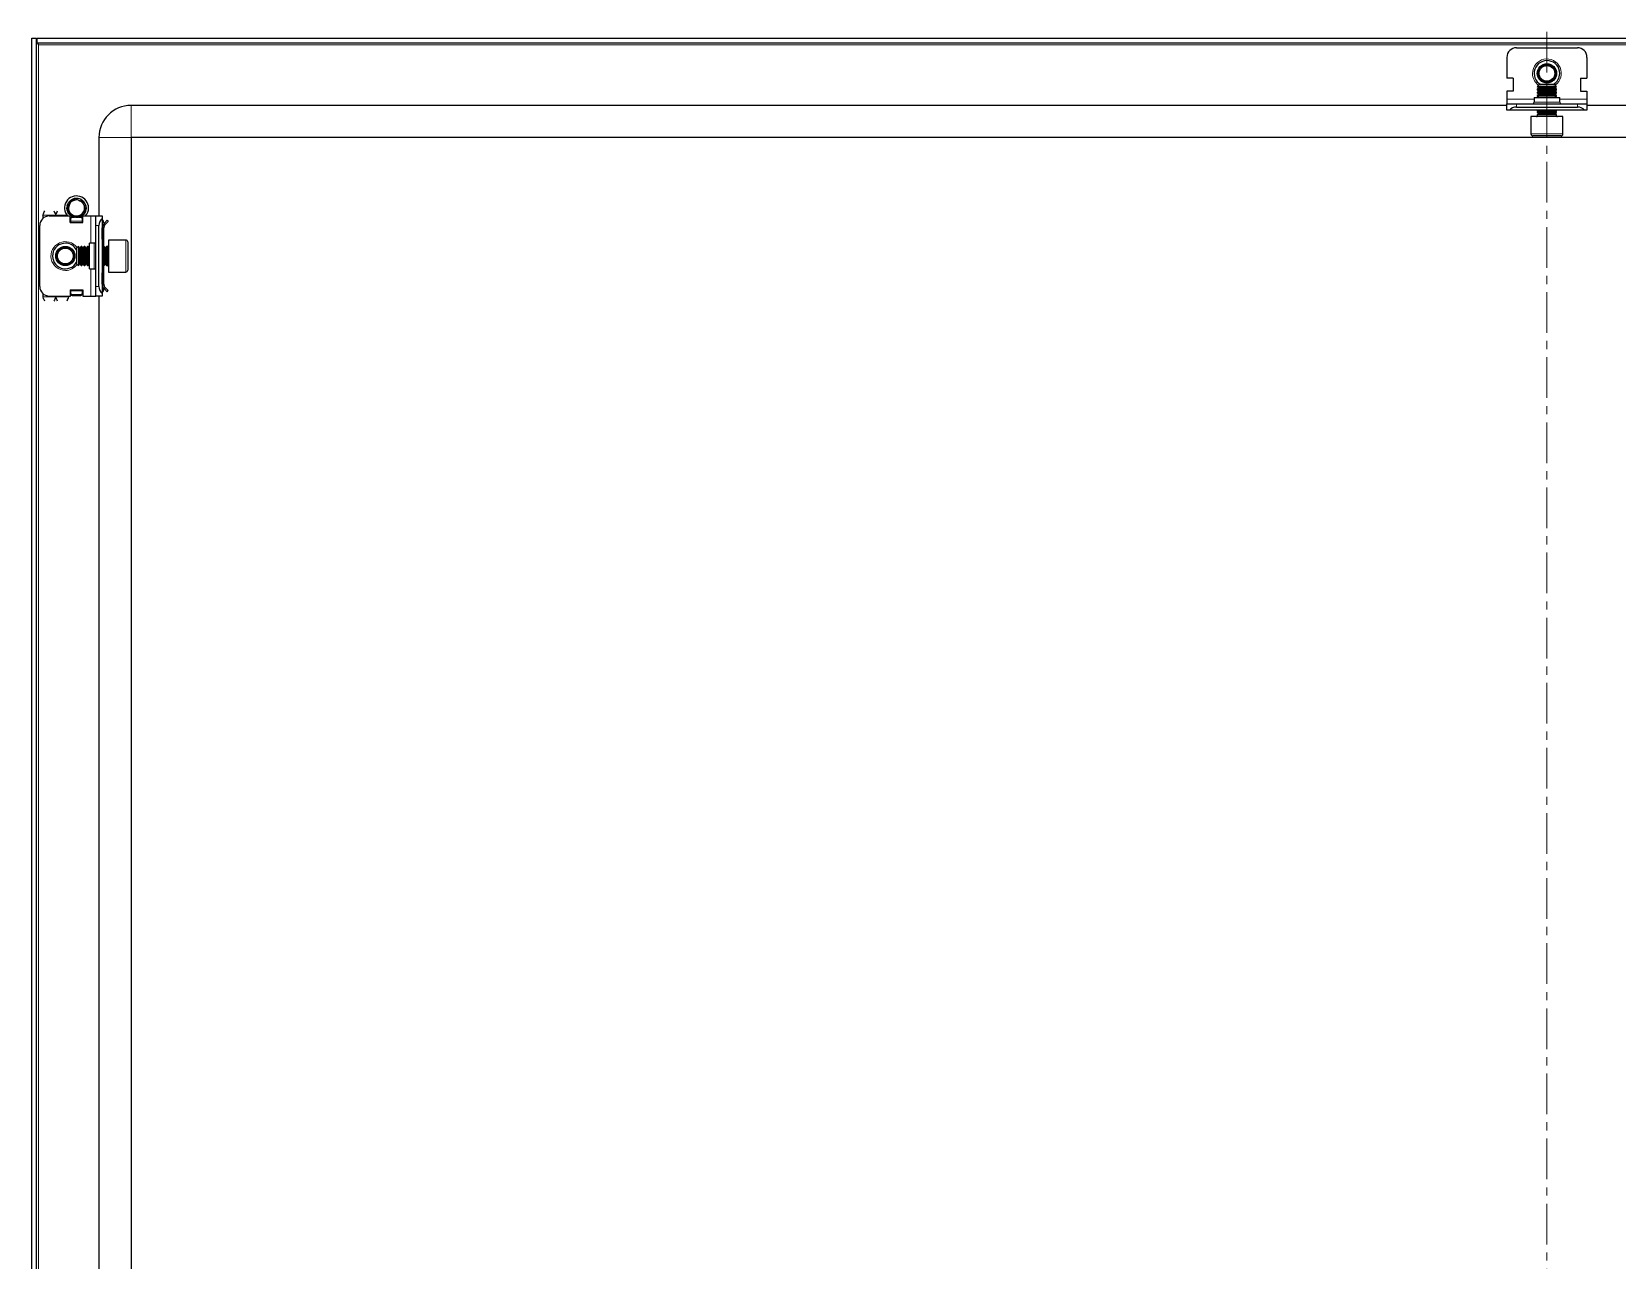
# Model space of a CAD drawing. Header units: millimetres. Extents: x -389 to 1844, y -624 to 1170.
# Drawn here: x 897.8 to 1392.8, y 656.4 to 1039.9 of the extents above; entities that cross this region are included whole.
import ezdxf

# ---------------------------------------------------------------- set-up
doc = ezdxf.new("R2010")
doc.units = ezdxf.units.MM
doc.linetypes.add('CENTERX2', pattern=[20.32, 12.7, -2.54, 2.54, -2.54])
doc.layers.add('FORMAT', color=7, linetype='Continuous')

msp = doc.modelspace()

# ---------------------------------------------------------------- linework, layer by layer
at = {"color": 7, "linetype": 'Continuous', "lineweight": 25}
for p, q in [((897.84, -523.15), (897.84, 1037.85)), ((897.84, 1037.85), (899.34, 1037.85)), ((899.34, -523.15), (899.34, 1037.85)), ((899.54, 1036.35), (899.54, 1037.85)), ((899.54, 1037.85), (1842.14, 1037.85)), ((899.54, 1036.35), (1842.14, 1036.35)), ((1361.34, 1034.85), (1380.34, 1034.85)), ((1358.34, 1031.85), (1358.34, 1025.35)), ((1383.34, 1031.85), (1383.34, 1025.35)), ((1360.34, 1025.35), (1358.34, 1025.35)), ((1360.34, 1025.35), (1360.34, 1021.35)), ((1381.34, 1025.35), (1383.34, 1025.35)), ((1381.34, 1025.35), (1381.34, 1021.35)), ((1358.34, 1021.35), (1358.34, 1018.85)), ((1360.34, 1021.35), (1358.34, 1021.35)), ((1368.4, 1023.35), (1367.84, 1022.8)), ((1367.84, 1022.8), (1367.84, 1022.74)), ((1373.84, 1022.8), (1367.84, 1022.8)), ((1367.84, 1022.74), (1368.4, 1022.35)), ((1368.31, 1022.74), (1367.84, 1022.74)), ((1368.4, 1022.35), (1367.84, 1021.97)), ((1367.84, 1021.97), (1367.84, 1021.74)), ((1368.31, 1021.97), (1367.84, 1021.97)), ((1367.84, 1021.74), (1368.4, 1021.35)), ((1368.31, 1021.74), (1367.84, 1021.74)), ((1368.4, 1021.35), (1367.84, 1020.97)), ((1367.84, 1020.97), (1367.84, 1020.74)), ((1368.31, 1020.97), (1367.84, 1020.97)), ((1367.84, 1020.74), (1368.4, 1020.35)), ((1368.31, 1020.74), (1367.84, 1020.74)), ((1368.4, 1020.35), (1367.84, 1019.97)), ((1367.84, 1019.97), (1367.84, 1019.74)), ((1368.31, 1019.97), (1367.84, 1019.97)), ((1367.84, 1019.74), (1368.4, 1019.35)), ((1368.31, 1019.74), (1367.84, 1019.74)), ((1373.84, 1022.74), (1368.31, 1022.74)), ((1373.84, 1021.97), (1368.31, 1021.97)), ((1373.84, 1021.74), (1368.31, 1021.74)), ((1373.84, 1020.97), (1368.31, 1020.97)), ((1373.84, 1020.74), (1368.31, 1020.74)), ((1373.84, 1019.97), (1368.31, 1019.97)), ((1373.84, 1019.74), (1368.31, 1019.74)), ((1373.29, 1023.35), (1368.4, 1023.35)), ((1368.78, 1022.35), (1368.4, 1022.35)), ((1368.78, 1021.35), (1368.4, 1021.35)), ((1368.78, 1020.35), (1368.4, 1020.35)), ((1373.29, 1022.35), (1368.78, 1022.35)), ((1373.29, 1021.35), (1368.78, 1021.35)), ((1373.29, 1020.35), (1368.78, 1020.35)), ((1373.84, 1022.8), (1373.29, 1023.35)), ((1373.29, 1022.35), (1373.84, 1022.74)), ((1373.84, 1021.97), (1373.29, 1022.35)), ((1373.29, 1021.35), (1373.84, 1021.74)), ((1373.84, 1020.97), (1373.29, 1021.35)), ((1373.29, 1020.35), (1373.84, 1020.74)), ((1373.84, 1019.97), (1373.29, 1020.35)), ((1373.29, 1019.35), (1373.84, 1019.74)), ((1373.84, 1022.74), (1373.84, 1022.8)), ((1373.84, 1021.74), (1373.84, 1021.97)), ((1373.84, 1020.74), (1373.84, 1020.97)), ((1373.84, 1019.74), (1373.84, 1019.97)), ((1381.34, 1021.35), (1383.34, 1021.35)), ((1383.34, 1021.35), (1383.34, 1018.85)), ((1358.34, 1016.85), (928.84, 1016.85)), ((1358.34, 1018.85), (1358.34, 1017.35)), ((1358.34, 1015.35), (1358.34, 1017.35)), ((1358.34, 1017.35), (1361.34, 1017.35)), ((1359.1, 1015.35), (1358.34, 1015.35)), ((1382.58, 1015.35), (1359.1, 1015.35)), ((1361.34, 1017.35), (1380.34, 1017.35)), ((1361.34, 1016.35), (1380.34, 1016.35)), ((1366.84, 1019.35), (1366.84, 1017.85)), ((1366.84, 1019.35), (1374.84, 1019.35)), ((1368.4, 1015.35), (1367.84, 1014.97)), ((1367.84, 1014.97), (1367.84, 1014.74)), ((1368.31, 1014.97), (1367.84, 1014.97)), ((1367.84, 1014.74), (1368.4, 1014.35)), ((1368.31, 1014.74), (1367.84, 1014.74)), ((1373.84, 1014.97), (1368.31, 1014.97)), ((1373.84, 1014.74), (1368.31, 1014.74)), ((1373.84, 1014.97), (1373.29, 1015.35)), ((1373.29, 1014.35), (1373.84, 1014.74)), ((1373.84, 1014.74), (1373.84, 1014.97)), ((1374.84, 1017.85), (1374.84, 1019.35)), ((1380.34, 1017.35), (1383.34, 1017.35)), ((1383.34, 1015.35), (1382.58, 1015.35)), ((1383.34, 1018.85), (1383.34, 1017.35)), ((1383.34, 1017.35), (1383.34, 1015.35)), ((1812.84, 1016.85), (1383.34, 1016.85)), ((1365.84, 1013.35), (1365.84, 1007.95)), ((1375.84, 1013.35), (1365.84, 1013.35)), ((1368.4, 1014.35), (1367.84, 1013.97)), ((1367.84, 1013.97), (1367.84, 1013.6)), ((1368.31, 1013.97), (1367.84, 1013.97)), ((1373.84, 1013.97), (1368.31, 1013.97)), ((1368.78, 1014.35), (1368.4, 1014.35)), ((1373.29, 1014.35), (1368.78, 1014.35)), ((1373.84, 1013.97), (1373.29, 1014.35)), ((1373.84, 1013.6), (1373.84, 1013.97)), ((1375.84, 1007.95), (1375.84, 1013.35)), ((918.84, 1006.85), (918.84, 982.35)), ((928.84, 1006.85), (928.84, -492.15)), ((1812.84, 1006.85), (928.84, 1006.85)), ((1375.24, 1007.35), (1366.44, 1007.35)), ((908.84, 984.95), (908.87, 985.2)), ((908.84, 984.74), (908.87, 984.98)), ((908.86, 985.15), (908.85, 985.1)), ((908.88, 985.36), (908.88, 985.31)), ((908.92, 985.56), (908.91, 985.51)), ((908.92, 985.56), (909, 985.79)), ((908.98, 985.75), (908.96, 985.7)), ((909.55, 986.78), (910.09, 987.29)), ((909.65, 986.9), (909.94, 987.17)), ((909.76, 987.02), (909.73, 986.99)), ((909.76, 987.02), (909.92, 987.16)), ((910.22, 987.38), (910.42, 987.49)), ((910.39, 987.48), (910.35, 987.46)), ((910.4, 987.41), (910.35, 987.46)), ((910.39, 987.48), (910.62, 987.56)), ((910.58, 987.57), (910.53, 987.55)), ((910.77, 987.65), (910.72, 987.64)), ((910.77, 987.65), (910.99, 987.73)), ((910.96, 987.72), (910.91, 987.71)), ((911.15, 987.77), (911.1, 987.76)), ((912.04, 987.85), (911.29, 987.78)), ((912.65, 987.74), (912.61, 987.75)), ((913.54, 987.33), (913.49, 987.36)), ((913.7, 987.21), (913.66, 987.24)), ((913.86, 987.07), (913.82, 987.11)), ((914, 986.93), (913.97, 986.97)), ((914, 986.93), (914.12, 986.8)), ((914.11, 986.81), (914.1, 986.83)), ((914.13, 985.72), (914.3, 985.31)), ((901.34, 982.6), (901.34, 981.59)), ((903.34, 982.35), (909.84, 982.35)), ((908.84, 984.95), (908.84, 984.9)), ((908.84, 984.74), (908.84, 984.69)), ((908.86, 984.54), (908.86, 984.5)), ((908.88, 984.35), (908.89, 984.31)), ((908.92, 984.17), (908.93, 984.13)), ((908.97, 983.99), (908.98, 983.95)), ((909.03, 983.82), (909.03, 983.81)), ((909.61, 982.84), (909.65, 982.81)), ((909.75, 982.7), (909.78, 982.67)), ((909.84, 980.35), (909.84, 982.35)), ((910.09, 981.54), (909.84, 981.68)), ((909.84, 980.35), (913.84, 980.35)), ((910.06, 982.44), (909.85, 982.62)), ((909.9, 982.57), (909.94, 982.54)), ((910.04, 980.35), (910.04, 981.56)), ((910.06, 982.44), (910.1, 982.41)), ((910.09, 981.97), (910.43, 982.22)), ((910.59, 981.97), (910.09, 981.62)), ((910.09, 981.62), (910.09, 981.97)), ((910.09, 980.71), (910.09, 981.62)), ((910.09, 980.35), (910.09, 980.71)), ((910.23, 982.32), (910.27, 982.3)), ((910.41, 982.22), (910.45, 982.19)), ((910.59, 981.97), (910.99, 981.97)), ((910.94, 981.99), (910.74, 982.1)), ((910.77, 982.05), (910.81, 982.04)), ((910.94, 981.99), (910.99, 981.98)), ((911.12, 981.94), (911.16, 981.93)), ((912.29, 981.89), (912.11, 981.87)), ((912.44, 981.91), (912.48, 981.92)), ((912.82, 982.02), (912.53, 981.95)), ((912.65, 981.97), (913.09, 981.97)), ((913.59, 981.62), (913.09, 981.97)), ((913.38, 982.28), (913.11, 982.15)), ((913.19, 982.26), (913.59, 981.97)), ((913.59, 981.97), (913.59, 981.62)), ((913.84, 981.68), (913.59, 981.54)), ((913.59, 981.62), (913.59, 980.71)), ((913.59, 980.71), (913.59, 980.35)), ((913.84, 980.35), (913.84, 982.35)), ((913.84, 982.35), (916.34, 982.35)), ((914.11, 982.89), (913.94, 982.76)), ((914.08, 982.92), (913.96, 982.73)), ((914.61, 983.74), (914.51, 983.55)), ((914.62, 983.73), (914.52, 983.55)), ((914.68, 983.87), (914.69, 983.92)), ((914.73, 984.05), (914.74, 984.1)), ((914.83, 984.66), (914.77, 984.35)), ((914.78, 984.25), (914.79, 984.3)), ((914.81, 984.45), (914.82, 984.5)), ((914.83, 984.66), (914.84, 984.71)), ((914.84, 984.85), (914.84, 984.85)), ((916.34, 982.35), (917.84, 982.35)), ((917.84, 982.35), (919.84, 982.35)), ((917.84, 979.35), (917.84, 982.35)), ((919.84, 982.35), (919.84, 981.59)), ((919.84, 981.59), (919.84, 958.12)), ((919.84, 981.27), (920.05, 981.06)), ((920.34, 980.35), (920.34, 979.89)), ((920.43, 980.02), (921.4, 980.99)), ((920.78, 979.66), (921.75, 980.64)), ((921.4, 980.99), (921.75, 980.64)), ((900.34, 960.35), (900.34, 979.35)), ((917.84, 960.35), (917.84, 979.35)), ((918.84, 960.35), (918.84, 979.35)), ((920.34, 978.6), (919.84, 978.6)), ((919.84, 975.1), (919.84, 978.6)), ((920.34, 975.1), (919.84, 975.1)), ((920.34, 975.1), (920.34, 978.6)), ((920.34, 972.85), (920.34, 975.1)), ((920.78, 979.66), (920.43, 980.02)), ((912.4, 972.85), (911.84, 972.3)), ((911.84, 972.3), (911.84, 968.54)), ((912.45, 972.85), (912.4, 972.85)), ((912.4, 972.85), (912.4, 968.24)), ((912.84, 972.3), (912.45, 972.85)), ((912.45, 972.85), (912.45, 972.38)), ((912.45, 972.38), (912.45, 966.85)), ((913.23, 972.85), (912.84, 972.3)), ((912.84, 972.3), (912.84, 971.91)), ((912.84, 971.91), (912.84, 967.41)), ((913.45, 972.85), (913.23, 972.85)), ((913.23, 972.85), (913.23, 972.38)), ((913.23, 972.38), (913.23, 966.85)), ((913.84, 972.3), (913.45, 972.85)), ((913.45, 972.85), (913.45, 972.38)), ((913.45, 972.38), (913.45, 966.85)), ((914.23, 972.85), (913.84, 972.3)), ((913.84, 972.3), (913.84, 971.91)), ((913.84, 971.91), (913.84, 967.41)), ((914.45, 972.85), (914.23, 972.85)), ((914.23, 972.85), (914.23, 972.38)), ((914.23, 972.38), (914.23, 966.85)), ((914.84, 972.3), (914.45, 972.85)), ((914.45, 972.85), (914.45, 972.38)), ((914.45, 972.38), (914.45, 966.85)), ((915.23, 972.85), (914.84, 972.3)), ((914.84, 972.3), (914.84, 971.91)), ((914.84, 971.91), (914.84, 967.41)), ((915.45, 972.85), (915.23, 972.85)), ((915.23, 972.85), (915.23, 972.38)), ((915.23, 972.38), (915.23, 966.85)), ((915.84, 972.3), (915.45, 972.85)), ((915.45, 972.85), (915.45, 972.38)), ((915.45, 972.38), (915.45, 966.85)), ((917.34, 973.85), (915.84, 973.85)), ((915.84, 965.85), (915.84, 973.85)), ((920.23, 972.85), (919.84, 972.3)), ((920.45, 972.85), (920.23, 972.85)), ((920.23, 972.85), (920.23, 972.38)), ((920.23, 972.38), (920.23, 966.85)), ((920.84, 972.3), (920.45, 972.85)), ((920.45, 972.85), (920.45, 972.38)), ((920.45, 972.38), (920.45, 966.85)), ((921.23, 972.85), (920.84, 972.3)), ((920.84, 972.3), (920.84, 971.91)), ((920.84, 971.91), (920.84, 967.41)), ((921.59, 972.85), (921.23, 972.85)), ((921.23, 972.85), (921.23, 972.38)), ((921.23, 972.38), (921.23, 966.85)), ((927.24, 974.85), (921.84, 974.85)), ((921.84, 974.85), (921.84, 967.16)), ((927.84, 974.25), (927.84, 967.48)), ((911.84, 968.54), (911.84, 967.41)), ((911.84, 967.41), (912.4, 966.85)), ((912.4, 968.24), (912.4, 966.85)), ((912.4, 966.85), (912.45, 966.85)), ((912.45, 966.85), (912.84, 967.41)), ((912.84, 967.41), (913.23, 966.85)), ((913.23, 966.85), (913.45, 966.85)), ((913.45, 966.85), (913.84, 967.41)), ((913.84, 967.41), (914.23, 966.85)), ((914.23, 966.85), (914.45, 966.85)), ((914.45, 966.85), (914.84, 967.41)), ((914.84, 967.41), (915.23, 966.85)), ((915.23, 966.85), (915.45, 966.85)), ((915.45, 966.85), (915.84, 967.41)), ((915.84, 965.85), (917.34, 965.85)), ((919.84, 967.41), (920.23, 966.85)), ((920.23, 966.85), (920.45, 966.85)), ((920.34, 964.6), (920.34, 966.85)), ((920.45, 966.85), (920.84, 967.41)), ((920.84, 967.41), (921.23, 966.85)), ((921.23, 966.85), (921.59, 966.85)), ((921.84, 967.16), (921.84, 964.85)), ((927.84, 967.48), (927.84, 965.45)), ((917.84, 957.35), (917.84, 960.35)), ((919.84, 964.6), (920.34, 964.6)), ((919.84, 961.1), (919.84, 964.6)), ((920.34, 961.1), (919.84, 961.1)), ((920.34, 961.1), (920.34, 964.6)), ((921.84, 964.85), (927.24, 964.85)), ((901.34, 958.12), (901.34, 957.1)), ((903.34, 957.35), (909.84, 957.35)), ((909.34, 957.35), (909.34, 957.1)), ((909.84, 959.35), (909.84, 957.35)), ((909.84, 959.35), (913.84, 959.35)), ((909.84, 957.47), (910.04, 957.47)), ((910.04, 957.47), (910.04, 959.35)), ((910.09, 959), (910.09, 959.35)), ((910.09, 958.09), (910.09, 959)), ((910.09, 957.73), (910.09, 958.09)), ((910.09, 958.09), (910.59, 957.73)), ((910.59, 957.38), (910.09, 957.73)), ((910.59, 957.73), (910.59, 957.38)), ((913.09, 957.73), (910.59, 957.73)), ((913.09, 957.38), (910.59, 957.38)), ((913.09, 957.73), (913.59, 958.09)), ((913.09, 957.38), (913.09, 957.73)), ((913.59, 957.73), (913.09, 957.38)), ((913.59, 959.35), (913.59, 959)), ((913.59, 959), (913.59, 958.09)), ((913.59, 958.09), (913.59, 957.73)), ((913.84, 959.35), (913.84, 957.35)), ((913.84, 957.35), (916.34, 957.35)), ((916.34, 957.35), (917.84, 957.35)), ((919.84, 957.35), (917.84, 957.35)), ((918.84, 957.35), (918.84, 582.35)), ((920.05, 958.65), (919.84, 958.44)), ((919.84, 958.12), (919.84, 957.35)), ((920.34, 959.35), (920.34, 959.75)), ((920.78, 960.04), (920.43, 959.69)), ((920.43, 959.69), (921.4, 958.71)), ((920.78, 960.04), (921.75, 959.07)), ((921.4, 958.71), (921.75, 959.07))]:
    msp.add_line(p, q, dxfattribs=at)
at = {"color": 8, "linetype": 'Continuous', "lineweight": 18}
for p, q in [((899.94, -521.05), (899.94, 1035.75)), ((899.94, 1035.75), (1841.74, 1035.75)), ((928.84, 1006.85), (928.84, 1016.85)), ((1358.34, 1018.85), (1366.84, 1018.85)), ((1361.34, 1017.35), (1361.34, 1016.35)), ((1366.84, 1017.85), (1374.84, 1017.85)), ((1374.84, 1018.85), (1383.34, 1018.85)), ((1380.34, 1016.35), (1380.34, 1017.35)), ((1367.84, 1013.6), (1372.46, 1013.6)), ((1372.46, 1013.6), (1373.84, 1013.6)), ((928.84, 1006.85), (918.84, 1006.85)), ((1365.84, 1007.95), (1375.84, 1007.95)), ((901.34, 982.6), (905.34, 982.6)), ((905.34, 982.6), (908.84, 982.6)), ((913.59, 980.71), (910.09, 980.71)), ((916.34, 973.85), (916.34, 982.35)), ((919.84, 980.85), (920.05, 981.06)), ((919.84, 980.35), (920.34, 980.35)), ((918.84, 979.35), (917.84, 979.35)), ((917.34, 965.85), (917.34, 973.85)), ((921.59, 966.85), (921.59, 972.85)), ((927.24, 967.16), (927.24, 974.85)), ((916.34, 957.35), (916.34, 965.85)), ((927.24, 964.85), (927.24, 967.16)), ((917.84, 960.35), (918.84, 960.35)), ((901.34, 957.1), (905.34, 957.1)), ((909.34, 957.1), (905.34, 957.1)), ((910.09, 959), (913.59, 959)), ((919.84, 959.35), (920.34, 959.35)), ((919.84, 958.85), (920.05, 958.65))]:
    msp.add_line(p, q, dxfattribs=at)
at = {"color": 7, "linetype": 'Continuous', "lineweight": 25}
for centre, radius in [((1370.84, 1026.85), 3), ((1370.84, 1026.85), 2.76), ((1370.84, 1026.85), 2.45), ((908.34, 969.85), 3), ((908.34, 969.85), 2.76), ((908.34, 969.85), 2.45)]:
    msp.add_circle(centre, radius, dxfattribs=at)
for centre, radius, start, end in [((1361.34, 1031.85), 3, 90, 180), ((1380.34, 1031.85), 3, 0, 90), ((1370.84, 1026.85), 4, 0, 241.045), ((1370.84, 1026.85), 4, 298.955, 0), ((928.84, 1006.85), 10, 90, 180), ((1361.34, 1013.35), 3, 90, 138.1897), ((1366.34, 1017.85), 0.5, 270, 0), ((1375.34, 1017.85), 0.5, 180, 270), ((1380.34, 1013.35), 3, 41.8103, 90), ((1367.59, 1013.6), 0.25, 270, 0), ((1374.09, 1013.6), 0.25, 180, 270), ((1366.44, 1007.95), 0.6, 180, 270), ((1375.24, 1007.95), 0.6, 270, 0), ((911.84, 984.85), 3.75, 0, 221.8103), ((911.84, 984.85), 2.5, 168.5944, 228.5944), ((911.84, 984.85), 2.5, 108.5944, 168.5944), ((911.84, 984.85), 2.5, 75.8881, 108.5944), ((911.84, 984.85), 3, 59.9286, 86.2193), ((911.84, 984.85), 3, 360, 40.7437), ((911.84, 984.85), 2.5, 348.5944, 10.5165), ((903.34, 979.35), 3, 90, 180), ((911.84, 984.85), 2.5, 228.5944, 288.5944), ((911.84, 984.85), 2.5, 288.5944, 348.5944), ((911.84, 984.85), 3.75, 318.1897, 0), ((921.84, 979.35), 3, 131.8103, 180), ((919.34, 980.35), 1, 360, 45), ((908.34, 969.85), 4, 90, 331.045), ((908.34, 969.85), 4, 28.955, 90), ((917.34, 974.35), 0.5, 270, 0), ((921.59, 973.1), 0.25, 270, 0), ((927.24, 974.25), 0.6, 0, 90), ((917.34, 965.35), 0.5, 0, 90), ((921.59, 966.6), 0.25, 360, 90), ((927.24, 965.45), 0.6, 270, 360), ((903.34, 960.35), 3, 180, 270), ((921.84, 960.35), 3, 180, 228.1897), ((919.34, 959.35), 1, 315, 360)]:
    msp.add_arc(centre, radius, start, end, dxfattribs=at)
at = {"color": 8, "linetype": 'Continuous', "lineweight": 18}
for centre, start, end in [((1370.84, 1026.85), 305.4622, 180), ((1370.84, 1026.85), 180, 234.5378), ((908.34, 969.85), 35.4622, 270), ((908.34, 969.85), 270, 324.5378)]:
    msp.add_arc(centre, 4.5, start, end, dxfattribs=at)
at = {"color": 7, "linetype": 'Continuous', "lineweight": 25}
for points, knots in [([(899.54, 1036.74), (899.53, 1036.78), (899.39, 1037.15), (899.36, 1037.52), (899.34, 1037.85)], [0, 0, 0, 0, 0.09093, 1, 1, 1, 1]), ([(899.94, 1035.75), (899.86, 1035.94), (899.76, 1036.14), (899.69, 1036.34), (899.68, 1036.35)], [0, 0, 0, 0, 0.908361, 1, 1, 1, 1]), ([(908.84, 984.95), (908.87, 984.96), (908.94, 984.99), (909.03, 985.02), (909.12, 985.02), (909.17, 985.01), (909.19, 985.01)], [0, 0, 0, 0, 0.293779, 0.558982, 0.818494, 1, 1, 1, 1]), ([(909.24, 985.05), (909.23, 985.06), (909.2, 985.08), (909.12, 985.1), (909.03, 985.12), (908.94, 985.12), (908.88, 985.11), (908.85, 985.1)], [0, 0, 0, 0, 0.050156, 0.304513, 0.55888, 0.776903, 1, 1, 1, 1]), ([(908.86, 985.15), (908.89, 985.17), (908.95, 985.19), (909.05, 985.2), (909.14, 985.2), (909.22, 985.18), (909.28, 985.16), (909.3, 985.14), (909.3, 985.14)], [0, 0, 0, 0, 0.227908, 0.430276, 0.627707, 0.816134, 0.99284, 1, 1, 1, 1]), ([(908.88, 985.36), (908.92, 985.37), (908.98, 985.39), (909.08, 985.39), (909.17, 985.37), (909.25, 985.34), (909.31, 985.3), (909.35, 985.27), (909.36, 985.25)], [0, 0, 0, 0, 0.205811, 0.38496, 0.558827, 0.724121, 0.878934, 1, 1, 1, 1]), ([(909.32, 985.17), (909.29, 985.19), (909.24, 985.23), (909.15, 985.28), (909.06, 985.31), (908.97, 985.32), (908.91, 985.31), (908.88, 985.31)], [0, 0, 0, 0, 0.19243, 0.403622, 0.614801, 0.805152, 1, 1, 1, 1]), ([(909.35, 985.3), (909.32, 985.33), (909.28, 985.37), (909.2, 985.43), (909.11, 985.48), (909.02, 985.5), (908.95, 985.51), (908.91, 985.51)], [0, 0, 0, 0, 0.183111, 0.381533, 0.579913, 0.787111, 1, 1, 1, 1]), ([(908.92, 985.56), (908.96, 985.56), (909.03, 985.57), (909.12, 985.56), (909.2, 985.53), (909.27, 985.49), (909.33, 985.44), (909.36, 985.4), (909.38, 985.38)], [0, 0, 0, 0, 0.207037, 0.38272, 0.55212, 0.712365, 0.86221, 1, 1, 1, 1]), ([(909.38, 985.39), (909.37, 985.41), (909.35, 985.46), (909.3, 985.52), (909.22, 985.59), (909.14, 985.65), (909.05, 985.68), (908.99, 985.7), (908.96, 985.7)], [0, 0, 0, 0, 0.112687, 0.266978, 0.464332, 0.661607, 0.829157, 1, 1, 1, 1]), ([(908.97, 985.68), (908.97, 985.71), (908.99, 985.82), (909.04, 985.92), (909.08, 986)], [0, 0, 0, 0, 0.218168, 1, 1, 1, 1]), ([(908.98, 985.75), (909.01, 985.74), (909.07, 985.74), (909.15, 985.72), (909.22, 985.68), (909.29, 985.63), (909.34, 985.58), (909.37, 985.52), (909.39, 985.48), (909.4, 985.46)], [0, 0, 0, 0, 0.164802, 0.328662, 0.485343, 0.633184, 0.771489, 0.900657, 1, 1, 1, 1]), ([(909.39, 985.35), (909.38, 985.32), (909.36, 985.24), (909.31, 985.14), (909.24, 985.05), (909.18, 984.99), (909.11, 984.94), (909.05, 984.91), (909.01, 984.9), (909, 984.89)], [0, 0, 0, 0, 0.125166, 0.336769, 0.488675, 0.640371, 0.791962, 0.943503, 1, 1, 1, 1]), ([(910.38, 987.41), (910.31, 987.36), (909.96, 987.13), (909.47, 986.62), (909.24, 986.07), (909.14, 985.82)], [0, 0, 0, 0, 0.128781, 0.613629, 1, 1, 1, 1]), ([(909.14, 985.82), (909.14, 985.82), (909.17, 985.81), (909.23, 985.78), (909.29, 985.74), (909.33, 985.68), (909.37, 985.61), (909.4, 985.5), (909.4, 985.41), (909.39, 985.36), (909.39, 985.35)], [0, 0, 0, 0, 0.022761, 0.192243, 0.346896, 0.477535, 0.588677, 0.783334, 0.968624, 1, 1, 1, 1]), ([(909.41, 985.42), (909.4, 985.45), (909.39, 985.52), (909.35, 985.6), (909.3, 985.68), (909.24, 985.74), (909.19, 985.79), (909.15, 985.81), (909.14, 985.82)], [0, 0, 0, 0, 0.182737, 0.363423, 0.543947, 0.724373, 0.904747, 1, 1, 1, 1]), ([(909.21, 986.27), (909.21, 986.29), (909.28, 986.47), (909.41, 986.62), (909.52, 986.75)], [0, 0, 0, 0, 0.128161, 1, 1, 1, 1]), ([(911.04, 987.22), (911.03, 987.22), (910.98, 987.2), (910.9, 987.19), (910.81, 987.19), (910.72, 987.2), (910.63, 987.23), (910.55, 987.27), (910.47, 987.31), (910.42, 987.36), (910.39, 987.4), (910.38, 987.41)], [0, 0, 0, 0, 0.0429601, 0.1733, 0.2742626, 0.4010814, 0.5277159, 0.6542588, 0.7807587, 0.9368521, 1, 1, 1, 1]), ([(910.39, 987.48), (910.42, 987.46), (910.48, 987.42), (910.55, 987.35), (910.59, 987.29), (910.61, 987.25), (910.61, 987.24)], [0, 0, 0, 0, 0.319514, 0.608493, 0.891527, 1, 1, 1, 1]), ([(910.69, 987.22), (910.69, 987.22), (910.69, 987.25), (910.67, 987.32), (910.64, 987.41), (910.59, 987.49), (910.55, 987.53), (910.53, 987.55)], [0, 0, 0, 0, 0.00279, 0.269575, 0.536371, 0.765499, 1, 1, 1, 1]), ([(910.58, 987.57), (910.6, 987.55), (910.66, 987.51), (910.72, 987.43), (910.76, 987.35), (910.79, 987.27), (910.79, 987.22), (910.8, 987.2)], [0, 0, 0, 0, 0.234253, 0.442787, 0.646465, 0.841043, 1, 1, 1, 1]), ([(910.83, 987.19), (910.83, 987.22), (910.84, 987.29), (910.84, 987.38), (910.81, 987.48), (910.77, 987.56), (910.74, 987.61), (910.72, 987.64)], [0, 0, 0, 0, 0.181695, 0.396783, 0.61186, 0.803681, 1, 1, 1, 1]), ([(910.77, 987.65), (910.79, 987.63), (910.84, 987.58), (910.89, 987.5), (910.93, 987.42), (910.94, 987.33), (910.94, 987.26), (910.93, 987.22), (910.93, 987.2)], [0, 0, 0, 0, 0.208724, 0.39105, 0.568219, 0.73683, 0.894853, 1, 1, 1, 1]), ([(910.95, 987.2), (910.95, 987.21), (910.97, 987.25), (910.99, 987.32), (911, 987.42), (910.99, 987.52), (910.96, 987.62), (910.93, 987.68), (910.91, 987.71)], [0, 0, 0, 0, 0.043388, 0.23288, 0.422274, 0.611632, 0.803279, 1, 1, 1, 1]), ([(910.96, 987.72), (910.98, 987.69), (911.02, 987.64), (911.06, 987.55), (911.08, 987.47), (911.08, 987.39), (911.07, 987.31), (911.06, 987.26), (911.04, 987.23), (911.04, 987.22)], [0, 0, 0, 0, 0.198483, 0.367712, 0.531083, 0.685778, 0.830503, 0.965152, 1, 1, 1, 1]), ([(911.29, 987.78), (911.3, 987.76), (911.32, 987.71), (911.34, 987.64), (911.34, 987.56), (911.32, 987.48), (911.28, 987.4), (911.22, 987.32), (911.13, 987.26), (911.07, 987.23), (911.04, 987.22)], [0, 0, 0, 0, 0.098631, 0.238541, 0.378532, 0.49895, 0.601027, 0.777401, 0.9101, 1, 1, 1, 1]), ([(911.06, 987.24), (911.07, 987.26), (911.1, 987.31), (911.13, 987.4), (911.15, 987.5), (911.15, 987.63), (911.12, 987.71), (911.1, 987.76)], [0, 0, 0, 0, 0.13286, 0.29106, 0.491007, 0.69089, 1, 1, 1, 1]), ([(911.15, 987.77), (911.16, 987.75), (911.19, 987.69), (911.22, 987.61), (911.23, 987.53), (911.22, 987.45), (911.19, 987.36), (911.15, 987.3), (911.12, 987.26)], [0, 0, 0, 0, 0.16279, 0.324686, 0.479688, 0.626058, 0.76302, 1, 1, 1, 1]), ([(911.14, 987.27), (911.15, 987.28), (911.18, 987.3), (911.21, 987.36), (911.26, 987.44), (911.29, 987.53), (911.3, 987.62), (911.3, 987.71), (911.3, 987.76), (911.29, 987.78)], [0, 0, 0, 0, 0.036757, 0.196192, 0.355485, 0.51469, 0.719746, 0.882005, 1, 1, 1, 1]), ([(912.45, 987.28), (912.73, 987.23), (913.03, 987.17), (913.3, 987.04), (913.31, 987.04)], [0, 0, 0, 0, 0.965671, 1, 1, 1, 1]), ([(912.45, 987.28), (912.54, 987.24), (912.68, 987.18), (912.81, 987.11), (912.85, 987.09)], [0, 0, 0, 0, 0.681733, 1, 1, 1, 1]), ([(912.85, 987.09), (912.92, 987.05), (913.24, 986.89), (913.76, 986.48), (914.01, 985.97), (914.13, 985.72)], [0, 0, 0, 0, 0.130652, 0.560007, 1, 1, 1, 1]), ([(913.31, 987.04), (913.3, 987.06), (913.29, 987.1), (913.28, 987.18), (913.29, 987.27), (913.3, 987.36), (913.33, 987.42), (913.34, 987.45)], [0, 0, 0, 0, 0.113604, 0.31095, 0.508229, 0.75166, 1, 1, 1, 1]), ([(913.36, 987.44), (913.36, 987.4), (913.36, 987.33), (913.33, 987.24), (913.31, 987.18), (913.29, 987.15), (913.29, 987.15)], [0, 0, 0, 0, 0.357139, 0.680979, 0.998183, 1, 1, 1, 1]), ([(913.3, 987.06), (913.32, 987.08), (913.37, 987.12), (913.43, 987.19), (913.47, 987.27), (913.49, 987.33), (913.49, 987.36)], [0, 0, 0, 0, 0.2282538, 0.5103507, 0.7523188, 1, 1, 1, 1]), ([(913.91, 986.64), (913.89, 986.63), (913.85, 986.62), (913.76, 986.61), (913.66, 986.63), (913.58, 986.67), (913.5, 986.72), (913.41, 986.8), (913.34, 986.92), (913.32, 987), (913.31, 987.04)], [0, 0, 0, 0, 0.073646, 0.169563, 0.351373, 0.438893, 0.519676, 0.682906, 0.8512, 1, 1, 1, 1]), ([(913.54, 987.33), (913.53, 987.29), (913.52, 987.22), (913.49, 987.13), (913.44, 987.05), (913.39, 986.99), (913.35, 986.96), (913.33, 986.95)], [0, 0, 0, 0, 0.240212, 0.454711, 0.664287, 0.864517, 1, 1, 1, 1]), ([(913.35, 986.92), (913.37, 986.93), (913.43, 986.95), (913.51, 987.01), (913.58, 987.08), (913.63, 987.15), (913.65, 987.21), (913.66, 987.24)], [0, 0, 0, 0, 0.172104, 0.391099, 0.610089, 0.802801, 1, 1, 1, 1]), ([(913.7, 987.21), (913.69, 987.17), (913.68, 987.1), (913.64, 987.02), (913.58, 986.95), (913.52, 986.89), (913.46, 986.85), (913.41, 986.84), (913.4, 986.84)], [0, 0, 0, 0, 0.209239, 0.392702, 0.571062, 0.740844, 0.899958, 1, 1, 1, 1]), ([(913.41, 986.81), (913.42, 986.81), (913.46, 986.82), (913.54, 986.85), (913.63, 986.89), (913.71, 986.95), (913.77, 987.02), (913.81, 987.08), (913.82, 987.11)], [0, 0, 0, 0, 0.0505, 0.241124, 0.431653, 0.622154, 0.808692, 1, 1, 1, 1]), ([(913.86, 987.07), (913.85, 987.04), (913.82, 986.98), (913.77, 986.9), (913.71, 986.84), (913.64, 986.79), (913.56, 986.76), (913.51, 986.75), (913.48, 986.75), (913.47, 986.75)], [0, 0, 0, 0, 0.198035, 0.367663, 0.531495, 0.686664, 0.831818, 0.981917, 1, 1, 1, 1]), ([(913.49, 986.73), (913.49, 986.73), (913.53, 986.73), (913.59, 986.74), (913.68, 986.76), (913.76, 986.79), (913.84, 986.84), (913.91, 986.89), (913.95, 986.94), (913.97, 986.97)], [0, 0, 0, 0, 0.018281, 0.175639, 0.332896, 0.490097, 0.647274, 0.821632, 1, 1, 1, 1]), ([(914, 986.93), (913.99, 986.91), (913.96, 986.86), (913.9, 986.79), (913.83, 986.74), (913.76, 986.7), (913.69, 986.68), (913.61, 986.68), (913.56, 986.69), (913.54, 986.69)], [0, 0, 0, 0, 0.159446, 0.318034, 0.469983, 0.61348, 0.747649, 0.872856, 1, 1, 1, 1]), ([(913.55, 986.68), (913.58, 986.67), (913.64, 986.66), (913.72, 986.66), (913.8, 986.67), (913.89, 986.69), (913.99, 986.74), (914.06, 986.8), (914.1, 986.83)], [0, 0, 0, 0, 0.149407, 0.278563, 0.407661, 0.536722, 0.727045, 1, 1, 1, 1]), ([(914.11, 986.81), (914.1, 986.79), (914.06, 986.74), (914, 986.68), (913.95, 986.65), (913.91, 986.64), (913.91, 986.64)], [0, 0, 0, 0, 0.315056, 0.630194, 0.945514, 1, 1, 1, 1]), ([(913.91, 986.64), (913.94, 986.61), (914.18, 986.39), (914.53, 985.93), (914.77, 985.32), (914.82, 984.97), (914.84, 984.85)], [0, 0, 0, 0, 0.050685, 0.485619, 0.826643, 1, 1, 1, 1]), ([(914.35, 984.52), (914.36, 984.63), (914.37, 984.89), (914.33, 985.16), (914.3, 985.31)], [0, 0, 0, 0, 0.408521, 1, 1, 1, 1]), ([(901.34, 982.6), (901.44, 982.85), (901.63, 983.33), (901.82, 983.73), (901.91, 983.93)], [0, 0, 0, 0, 0.5020654, 1, 1, 1, 1]), ([(904.77, 983.92), (904.85, 983.76), (905.02, 983.41), (905.21, 982.92), (905.32, 982.64), (905.34, 982.6)], [0, 0, 0, 0, 0.415483, 0.917152, 1, 1, 1, 1]), ([(905.34, 982.6), (905.44, 982.85), (905.63, 983.33), (905.82, 983.73), (905.91, 983.93)], [0, 0, 0, 0, 0.502065, 1, 1, 1, 1]), ([(909.07, 984.92), (909.05, 984.92), (909, 984.93), (908.93, 984.92), (908.87, 984.91), (908.84, 984.9)], [0, 0, 0, 0, 0.236131, 0.613435, 1, 1, 1, 1]), ([(909.61, 982.84), (909.49, 982.99), (909.21, 983.34), (908.92, 984), (908.87, 984.51), (908.84, 984.77)], [0, 0, 0, 0, 0.274163, 0.639603, 1, 1, 1, 1]), ([(908.95, 984.11), (908.94, 984.15), (908.87, 984.3), (908.86, 984.46), (908.85, 984.58)], [0, 0, 0, 0, 0.28291, 1, 1, 1, 1]), ([(909.15, 983.56), (909.13, 983.58), (909.04, 983.72), (909, 983.88), (908.96, 984.01)], [0, 0, 0, 0, 0.192577, 1, 1, 1, 1]), ([(909, 984.89), (909.01, 984.82), (909.03, 984.43), (909.2, 983.76), (909.57, 983.28), (909.74, 983.06)], [0, 0, 0, 0, 0.108003, 0.585763, 1, 1, 1, 1]), ([(909.53, 982.97), (909.49, 983.01), (909.35, 983.15), (909.26, 983.32), (909.19, 983.44)], [0, 0, 0, 0, 0.288707, 1, 1, 1, 1]), ([(909.61, 982.84), (909.63, 982.87), (909.66, 982.92), (909.73, 982.97), (909.8, 983.02), (909.87, 983.05), (909.94, 983.06), (910.01, 983.06), (910.05, 983.05), (910.06, 983.05)], [0, 0, 0, 0, 0.169226, 0.337427, 0.497935, 0.649179, 0.790582, 0.922688, 1, 1, 1, 1]), ([(910.11, 983.01), (910.1, 983.01), (910.03, 983.01), (909.93, 982.99), (909.82, 982.95), (909.73, 982.89), (909.68, 982.84), (909.65, 982.81)], [0, 0, 0, 0, 0.046579, 0.362688, 0.551736, 0.740753, 1, 1, 1, 1]), ([(909.74, 983.06), (909.75, 983.06), (909.77, 983.07), (909.83, 983.09), (909.91, 983.1), (910.02, 983.08), (910.12, 983.04), (910.17, 982.99), (910.19, 982.98)], [0, 0, 0, 0, 0.045866, 0.230744, 0.387461, 0.658246, 0.861978, 1, 1, 1, 1]), ([(910.1, 983.04), (910.07, 983.05), (910.01, 983.07), (909.92, 983.08), (909.83, 983.08), (909.77, 983.06), (909.74, 983.06)], [0, 0, 0, 0, 0.251795, 0.502165, 0.752314, 1, 1, 1, 1]), ([(909.75, 982.7), (909.76, 982.74), (909.79, 982.8), (909.85, 982.87), (909.92, 982.92), (909.99, 982.96), (910.06, 982.99), (910.1, 982.99), (910.13, 982.99)], [0, 0, 0, 0, 0.211659, 0.390361, 0.562352, 0.724819, 0.876696, 1, 1, 1, 1]), ([(910.23, 982.94), (910.22, 982.93), (910.17, 982.93), (910.1, 982.91), (910.01, 982.88), (909.92, 982.82), (909.84, 982.76), (909.8, 982.7), (909.78, 982.67)], [0, 0, 0, 0, 0.05388, 0.236051, 0.418115, 0.600136, 0.797238, 1, 1, 1, 1]), ([(909.9, 982.57), (909.91, 982.6), (909.93, 982.67), (909.98, 982.75), (910.03, 982.82), (910.1, 982.87), (910.17, 982.9), (910.22, 982.91), (910.25, 982.92)], [0, 0, 0, 0, 0.203485, 0.379971, 0.551008, 0.713426, 0.865499, 1, 1, 1, 1]), ([(910.3, 982.85), (910.3, 982.85), (910.26, 982.84), (910.2, 982.81), (910.11, 982.76), (910.04, 982.69), (909.98, 982.62), (909.95, 982.56), (909.94, 982.54)], [0, 0, 0, 0, 0.002693, 0.20821, 0.413641, 0.619057, 0.807274, 1, 1, 1, 1]), ([(910.06, 982.44), (910.07, 982.47), (910.08, 982.54), (910.12, 982.63), (910.17, 982.71), (910.23, 982.77), (910.28, 982.81), (910.31, 982.82), (910.31, 982.82)], [0, 0, 0, 0, 0.222831, 0.420099, 0.612409, 0.79585, 0.967895, 1, 1, 1, 1]), ([(910.36, 982.72), (910.35, 982.72), (910.3, 982.69), (910.24, 982.64), (910.18, 982.57), (910.13, 982.49), (910.11, 982.44), (910.1, 982.41)], [0, 0, 0, 0, 0.084965, 0.329338, 0.573716, 0.784411, 1, 1, 1, 1]), ([(910.19, 982.98), (910.2, 982.97), (910.23, 982.94), (910.28, 982.87), (910.33, 982.79), (910.37, 982.7), (910.39, 982.62), (910.39, 982.56), (910.4, 982.53)], [0, 0, 0, 0, 0.066273, 0.267344, 0.423096, 0.618734, 0.814089, 1, 1, 1, 1]), ([(910.23, 982.32), (910.23, 982.36), (910.24, 982.43), (910.27, 982.52), (910.31, 982.6), (910.35, 982.65), (910.37, 982.67), (910.37, 982.67)], [0, 0, 0, 0, 0.275174, 0.522846, 0.765225, 0.99702, 1, 1, 1, 1]), ([(910.4, 982.54), (910.37, 982.51), (910.34, 982.46), (910.29, 982.38), (910.28, 982.32), (910.27, 982.3)], [0, 0, 0, 0, 0.36332, 0.677837, 1, 1, 1, 1]), ([(910.47, 982.51), (910.47, 982.5), (910.48, 982.47), (910.47, 982.41), (910.44, 982.32), (910.41, 982.26), (910.39, 982.23)], [0, 0, 0, 0, 0.058255, 0.305509, 0.64716, 1, 1, 1, 1]), ([(912.44, 981.91), (912.41, 981.91), (912.09, 981.85), (911.45, 981.84), (910.79, 982.02), (910.46, 982.19), (910.39, 982.23)], [0, 0, 0, 0, 0.044285, 0.46488, 0.894202, 1, 1, 1, 1]), ([(910.4, 982.53), (910.46, 982.5), (910.79, 982.32), (911.46, 982.14), (912.08, 982.18), (912.37, 982.25), (912.37, 982.25)], [0, 0, 0, 0, 0.102158, 0.551599, 0.99962, 1, 1, 1, 1]), ([(910.41, 982.22), (910.41, 982.25), (910.41, 982.32), (910.43, 982.42), (910.46, 982.47), (910.47, 982.5)], [0, 0, 0, 0, 0.371432, 0.710618, 1, 1, 1, 1]), ([(911.32, 981.92), (911.28, 981.92), (911.14, 981.92), (911, 981.97), (910.91, 982)], [0, 0, 0, 0, 0.317385, 1, 1, 1, 1]), ([(912.01, 981.88), (911.94, 981.87), (911.77, 981.84), (911.6, 981.86), (911.5, 981.87)], [0, 0, 0, 0, 0.399625, 1, 1, 1, 1]), ([(912.37, 982.25), (912.38, 982.27), (912.4, 982.32), (912.46, 982.39), (912.55, 982.45), (912.61, 982.47), (912.64, 982.48)], [0, 0, 0, 0, 0.153621, 0.5283051, 0.811762, 1, 1, 1, 1]), ([(912.52, 982.42), (912.49, 982.4), (912.44, 982.36), (912.4, 982.3), (912.38, 982.26), (912.37, 982.25)], [0, 0, 0, 0, 0.41332, 0.833507, 1, 1, 1, 1]), ([(912.44, 981.91), (912.43, 981.94), (912.4, 981.99), (912.39, 982.08), (912.39, 982.16), (912.4, 982.24), (912.43, 982.33), (912.48, 982.38), (912.51, 982.42)], [0, 0, 0, 0, 0.162579, 0.32416, 0.478216, 0.623372, 0.759205, 1, 1, 1, 1]), ([(912.55, 982.42), (912.55, 982.42), (912.52, 982.37), (912.48, 982.29), (912.46, 982.17), (912.45, 982.09), (912.46, 982), (912.48, 981.95), (912.48, 981.92)], [0, 0, 0, 0, 0.001313, 0.309582, 0.493731, 0.677835, 0.837663, 1, 1, 1, 1]), ([(912.63, 981.96), (912.61, 981.99), (912.57, 982.04), (912.54, 982.13), (912.53, 982.21), (912.53, 982.3), (912.55, 982.37), (912.57, 982.43), (912.59, 982.46), (912.6, 982.47)], [0, 0, 0, 0, 0.195461, 0.359649, 0.517607, 0.666788, 0.806268, 0.936243, 1, 1, 1, 1]), ([(912.67, 982.47), (912.66, 982.45), (912.63, 982.39), (912.62, 982.31), (912.61, 982.22), (912.62, 982.1), (912.65, 982.02), (912.67, 981.97)], [0, 0, 0, 0, 0.147065, 0.321231, 0.495346, 0.669443, 1, 1, 1, 1]), ([(912.63, 981.96), (912.63, 981.96), (912.65, 981.96), (912.66, 981.97), (912.67, 981.97)], [0, 0, 0, 0, 0.4789775, 1, 1, 1, 1]), ([(912.64, 982.48), (912.65, 982.49), (912.7, 982.5), (912.78, 982.51), (912.88, 982.51), (912.95, 982.5), (912.99, 982.49), (913, 982.49)], [0, 0, 0, 0, 0.099011, 0.388276, 0.61301, 0.895384, 1, 1, 1, 1]), ([(912.82, 982.02), (912.79, 982.04), (912.75, 982.09), (912.7, 982.18), (912.68, 982.26), (912.67, 982.34), (912.67, 982.42), (912.68, 982.46), (912.69, 982.47)], [0, 0, 0, 0, 0.213002, 0.396975, 0.575181, 0.744364, 0.902779, 1, 1, 1, 1]), ([(912.79, 982.51), (912.79, 982.51), (912.77, 982.47), (912.77, 982.4), (912.76, 982.3), (912.78, 982.2), (912.81, 982.11), (912.85, 982.06), (912.86, 982.03)], [0, 0, 0, 0, 0.019058, 0.219488, 0.419831, 0.620151, 0.807785, 1, 1, 1, 1]), ([(913.01, 982.09), (912.98, 982.11), (912.93, 982.16), (912.87, 982.24), (912.84, 982.32), (912.82, 982.4), (912.81, 982.47), (912.82, 982.5), (912.82, 982.51)], [0, 0, 0, 0, 0.218347, 0.41099, 0.598711, 0.777744, 0.945667, 1, 1, 1, 1]), ([(913.01, 982.09), (912.99, 982.08), (912.93, 982.06), (912.86, 982.04), (912.82, 982.04)], [0, 0, 0, 0, 0.301025, 1, 1, 1, 1]), ([(912.82, 982.02), (912.82, 982.02), (912.84, 982.03), (912.86, 982.03), (912.86, 982.03)], [0, 0, 0, 0, 0.4765794, 1, 1, 1, 1]), ([(912.92, 982.51), (912.92, 982.49), (912.92, 982.44), (912.93, 982.35), (912.96, 982.26), (913, 982.18), (913.04, 982.13), (913.06, 982.11)], [0, 0, 0, 0, 0.114393, 0.350182, 0.585971, 0.790611, 1, 1, 1, 1]), ([(913.2, 982.18), (913.17, 982.2), (913.11, 982.24), (913.05, 982.31), (913, 982.39), (912.97, 982.46), (912.97, 982.49), (912.97, 982.5)], [0, 0, 0, 0, 0.2607623, 0.4948046, 0.7237939, 0.9427899, 1, 1, 1, 1]), ([(913, 982.49), (913.06, 982.53), (913.39, 982.71), (913.88, 983.18), (914.19, 983.77), (914.28, 984.11), (914.29, 984.16)], [0, 0, 0, 0, 0.104785, 0.513079, 0.918136, 1, 1, 1, 1]), ([(913.01, 982.09), (913.02, 982.09), (913.03, 982.1), (913.05, 982.11), (913.06, 982.11)], [0, 0, 0, 0, 0.476486, 1, 1, 1, 1]), ([(913.02, 982.54), (913.03, 982.53), (913.07, 982.53), (913.14, 982.5), (913.22, 982.45), (913.3, 982.37), (913.34, 982.31), (913.36, 982.27)], [0, 0, 0, 0, 0.084477, 0.253367, 0.470159, 0.686909, 1, 1, 1, 1]), ([(913.08, 982.48), (913.09, 982.46), (913.1, 982.41), (913.13, 982.34), (913.18, 982.26), (913.22, 982.22), (913.24, 982.2)], [0, 0, 0, 0, 0.154183, 0.462567, 0.728091, 1, 1, 1, 1]), ([(913.38, 982.28), (913.35, 982.3), (913.29, 982.33), (913.21, 982.4), (913.18, 982.45), (913.16, 982.48)], [0, 0, 0, 0, 0.3628583, 0.6934345, 1, 1, 1, 1]), ([(913.2, 982.18), (913.21, 982.18), (913.22, 982.19), (913.23, 982.2), (913.24, 982.2)], [0, 0, 0, 0, 0.477867, 1, 1, 1, 1]), ([(914.68, 983.87), (914.47, 983.45), (914.15, 982.8), (913.57, 982.41), (913.36, 982.27)], [0, 0, 0, 0, 0.657042, 1, 1, 1, 1]), ([(913.38, 982.28), (913.38, 982.28), (913.4, 982.29), (913.41, 982.3), (913.42, 982.3)], [0, 0, 0, 0, 0.480194, 1, 1, 1, 1]), ([(913.55, 982.39), (913.54, 982.38), (913.49, 982.34), (913.43, 982.32), (913.39, 982.3)], [0, 0, 0, 0, 0.2307506, 1, 1, 1, 1]), ([(913.55, 982.39), (913.55, 982.39), (913.57, 982.4), (913.58, 982.41), (913.59, 982.41)], [0, 0, 0, 0, 0.482687, 1, 1, 1, 1]), ([(913.7, 982.5), (913.71, 982.51), (913.72, 982.52), (913.73, 982.53), (913.74, 982.53)], [0, 0, 0, 0, 0.484546, 1, 1, 1, 1]), ([(914.39, 983.33), (914.37, 983.28), (914.27, 982.98), (914.02, 982.77), (913.82, 982.6)], [0, 0, 0, 0, 0.171865, 1, 1, 1, 1]), ([(913.85, 982.62), (913.85, 982.63), (913.86, 982.64), (913.88, 982.65), (913.88, 982.65)], [0, 0, 0, 0, 0.485158, 1, 1, 1, 1]), ([(913.98, 982.75), (913.99, 982.76), (914, 982.77), (914.01, 982.78), (914.01, 982.78)], [0, 0, 0, 0, 0.4842322, 1, 1, 1, 1]), ([(914.47, 983.47), (914.45, 983.4), (914.37, 983.18), (914.2, 983.02), (914.09, 982.92)], [0, 0, 0, 0, 0.333789, 1, 1, 1, 1]), ([(914.11, 982.89), (914.11, 982.89), (914.13, 982.91), (914.14, 982.93), (914.15, 982.94)], [0, 0, 0, 0, 0.2967964, 1, 1, 1, 1]), ([(914.29, 984.16), (914.29, 984.2), (914.28, 984.26), (914.29, 984.33), (914.29, 984.36)], [0, 0, 0, 0, 0.5444726, 1, 1, 1, 1]), ([(914.73, 984.05), (914.7, 984.05), (914.64, 984.05), (914.55, 984.07), (914.48, 984.1), (914.41, 984.14), (914.35, 984.19), (914.31, 984.25), (914.29, 984.28), (914.28, 984.3)], [0, 0, 0, 0, 0.165667, 0.330522, 0.488809, 0.638525, 0.778629, 0.909213, 1, 1, 1, 1]), ([(914.68, 983.87), (914.65, 983.88), (914.59, 983.88), (914.51, 983.92), (914.44, 983.96), (914.38, 984.01), (914.34, 984.07), (914.31, 984.13), (914.29, 984.19), (914.28, 984.22), (914.28, 984.23)], [0, 0, 0, 0, 0.154027, 0.307095, 0.452862, 0.590123, 0.718565, 0.838856, 0.95247, 1, 1, 1, 1]), ([(914.29, 984.36), (914.29, 984.37), (914.3, 984.41), (914.32, 984.47), (914.34, 984.51), (914.35, 984.52)], [0, 0, 0, 0, 0.157682, 0.80304, 1, 1, 1, 1]), ([(914.31, 984.36), (914.33, 984.34), (914.36, 984.29), (914.42, 984.23), (914.49, 984.18), (914.57, 984.14), (914.66, 984.11), (914.71, 984.1), (914.74, 984.1)], [0, 0, 0, 0, 0.137266, 0.30795, 0.478578, 0.649185, 0.822833, 1, 1, 1, 1]), ([(914.31, 984.22), (914.32, 984.2), (914.34, 984.16), (914.39, 984.1), (914.46, 984.03), (914.54, 983.97), (914.62, 983.94), (914.67, 983.92), (914.69, 983.92)], [0, 0, 0, 0, 0.076151, 0.276704, 0.47712, 0.677473, 0.837574, 1, 1, 1, 1]), ([(914.32, 984.5), (914.33, 984.49), (914.36, 984.46), (914.42, 984.4), (914.51, 984.35), (914.6, 984.31), (914.69, 984.29), (914.76, 984.3), (914.79, 984.3)], [0, 0, 0, 0, 0.0698715, 0.2584547, 0.4469509, 0.6354224, 0.81547, 1, 1, 1, 1]), ([(914.78, 984.25), (914.74, 984.24), (914.68, 984.23), (914.58, 984.23), (914.5, 984.26), (914.42, 984.29), (914.36, 984.33), (914.33, 984.37), (914.32, 984.38)], [0, 0, 0, 0, 0.208898, 0.388587, 0.562428, 0.727295, 0.881578, 1, 1, 1, 1]), ([(914.81, 984.45), (914.78, 984.44), (914.71, 984.42), (914.62, 984.41), (914.53, 984.42), (914.45, 984.45), (914.39, 984.48), (914.35, 984.5), (914.34, 984.51)], [0, 0, 0, 0, 0.214065, 0.402363, 0.585629, 0.760234, 0.923894, 1, 1, 1, 1]), ([(914.35, 984.57), (914.36, 984.58), (914.37, 984.61), (914.42, 984.66), (914.47, 984.72), (914.53, 984.77), (914.61, 984.81), (914.69, 984.84), (914.77, 984.85), (914.82, 984.85), (914.84, 984.85)], [0, 0, 0, 0, 0.060221, 0.18113, 0.301988, 0.42281, 0.589437, 0.75603, 0.87711, 1, 1, 1, 1]), ([(914.38, 984.61), (914.4, 984.59), (914.45, 984.55), (914.55, 984.52), (914.64, 984.49), (914.73, 984.49), (914.79, 984.5), (914.82, 984.5)], [0, 0, 0, 0, 0.189173, 0.404697, 0.62022, 0.807935, 1, 1, 1, 1]), ([(914.83, 984.66), (914.8, 984.64), (914.74, 984.61), (914.64, 984.6), (914.55, 984.6), (914.47, 984.61), (914.42, 984.63), (914.4, 984.64)], [0, 0, 0, 0, 0.235039, 0.445532, 0.651268, 0.847853, 1, 1, 1, 1]), ([(914.6, 983.74), (914.59, 983.68), (914.56, 983.56), (914.49, 983.44), (914.46, 983.38)], [0, 0, 0, 0, 0.462482, 1, 1, 1, 1]), ([(914.48, 984.73), (914.51, 984.71), (914.57, 984.69), (914.66, 984.68), (914.75, 984.68), (914.81, 984.7), (914.84, 984.71)], [0, 0, 0, 0, 0.237597, 0.516729, 0.755527, 1, 1, 1, 1]), ([(914.84, 984.86), (914.81, 984.85), (914.75, 984.81), (914.65, 984.79), (914.6, 984.78), (914.57, 984.78)], [0, 0, 0, 0, 0.371226, 0.708872, 1, 1, 1, 1]), ([(914.78, 984.25), (914.77, 984.2), (914.76, 984.12), (914.72, 984.04), (914.71, 984.02)], [0, 0, 0, 0, 0.657988, 1, 1, 1, 1]), ([(914.84, 984.86), (914.84, 984.81), (914.85, 984.73), (914.83, 984.66), (914.82, 984.63)], [0, 0, 0, 0, 0.659859, 1, 1, 1, 1]), ([(920.43, 980.02), (920.27, 979.83), (919.97, 979.45), (919.85, 978.92), (919.84, 978.64), (919.84, 978.6)], [0, 0, 0, 0, 0.461863, 0.923726, 1, 1, 1, 1]), ([(920.78, 979.66), (920.66, 979.51), (920.48, 979.29), (920.36, 978.91), (920.35, 978.71), (920.34, 978.6)], [0, 0, 0, 0, 0.4850424, 0.7384039, 1, 1, 1, 1]), ([(919.84, 961.1), (919.87, 960.86), (919.92, 960.38), (920.2, 959.92), (920.4, 959.72), (920.43, 959.69)], [0, 0, 0, 0, 0.461863, 0.923726, 1, 1, 1, 1]), ([(920.34, 961.1), (920.36, 960.91), (920.39, 960.62), (920.58, 960.27), (920.71, 960.12), (920.78, 960.04)], [0, 0, 0, 0, 0.485042, 0.738404, 1, 1, 1, 1]), ([(901.91, 955.79), (901.83, 955.95), (901.66, 956.3), (901.47, 956.78), (901.36, 957.06), (901.34, 957.1)], [0, 0, 0, 0, 0.4154826, 0.9171518, 1, 1, 1, 1]), ([(905.34, 957.1), (905.24, 956.86), (905.05, 956.37), (904.86, 955.98), (904.77, 955.78)], [0, 0, 0, 0, 0.502065, 1, 1, 1, 1]), ([(905.91, 955.79), (905.83, 955.95), (905.66, 956.3), (905.47, 956.78), (905.36, 957.06), (905.34, 957.1)], [0, 0, 0, 0, 0.415483, 0.917152, 1, 1, 1, 1]), ([(909.34, 957.1), (909.24, 956.86), (909.05, 956.37), (908.86, 955.98), (908.77, 955.78)], [0, 0, 0, 0, 0.502065, 1, 1, 1, 1])]:
    msp.add_open_spline(points, degree=3, knots=knots, dxfattribs=at)
msp.add_open_spline([(899.54, 1036.35), (899.57, 1036.34), (899.64, 1036.33), (899.74, 1036.19), (899.84, 1035.99), (899.91, 1035.83), (899.94, 1035.75)], degree=3, dxfattribs=at)
at = {"layer": 'FORMAT', "linetype": 'CENTERX2', "lineweight": 18}
msp.add_line((1370.84, 1039.85), (1370.84, -525.15), dxfattribs=at)

doc.saveas('drawing.dxf')
